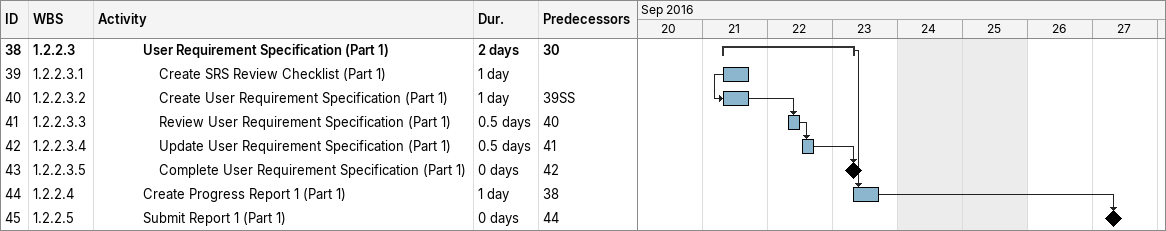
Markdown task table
| ID | WBS | Task | Duration | Start | Finish | Predecessors |
|---|---|---|---|---|---|---|
| 38 | 1.2.2.3 | **User Requirement Specification (Part 1)** | 2d | 2016-09-21 | 2016-09-23 | 30 |
| 39 | 1.2.2.3.1 | Create SRS Review Checklist (Part 1) | 1d | 2016-09-21 | 2016-09-21 |  |
| 40 | 1.2.2.3.2 | Create User Requirement Specification (Part 1) | 1d | 2016-09-21 | 2016-09-21 | 39SS |
| 41 | 1.2.2.3.3 | Review User Requirement Specification (Part 1) | 0.5d | 2016-09-22 | 2016-09-22 | 40 |
| 42 | 1.2.2.3.4 | Update User Requirement Specification (Part 1) | 0.5d | 2016-09-22 | 2016-09-22 | 41 |
| 43 | 1.2.2.3.5 | Complete User Requirement Specification (Part 1) | 0d | 2016-09-23 | 2016-09-23 | 42 |
| 44 | 1.2.2.4 | Create Progress Report 1 (Part 1) | 1d | 2016-09-23 | 2016-09-23 | 38 |
| 45 | 1.2.2.5 | Submit Report 1 (Part 1) | 0d | 2016-09-27 | 2016-09-27 | 44 |
